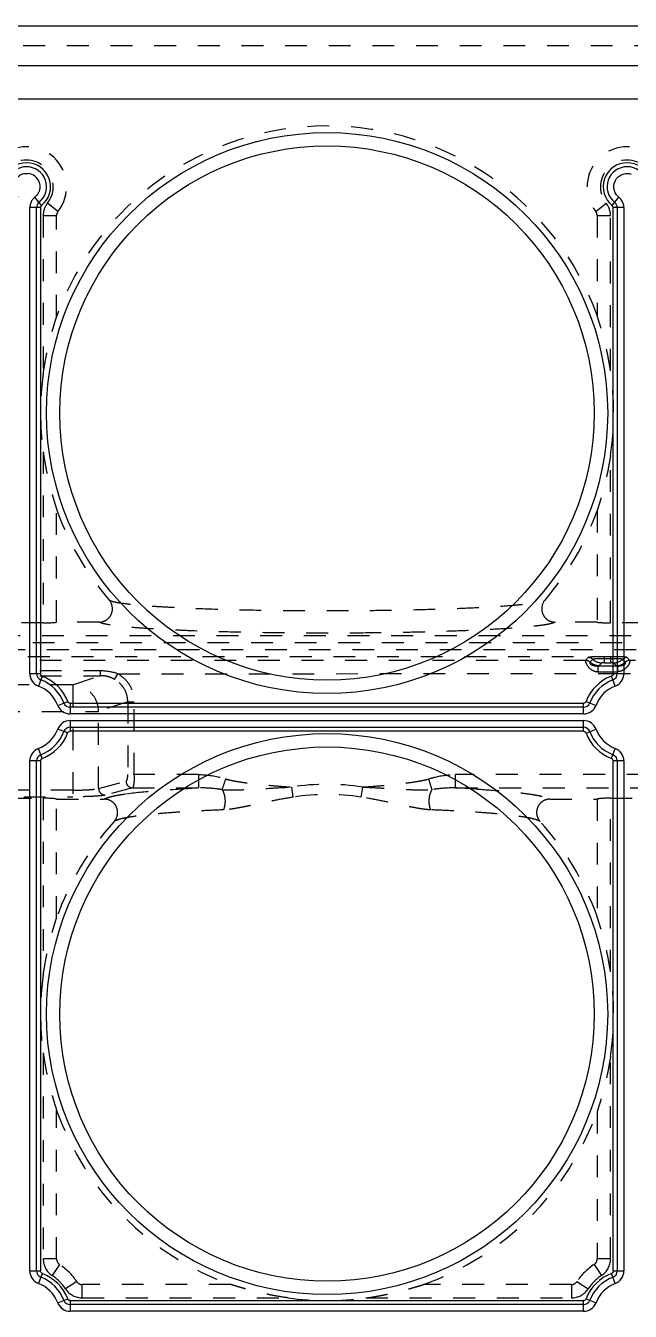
# Model space of a CAD drawing. Header units: millimetres. Extents: x -840 to 1682, y -9216 to -2117.
# Drawn here: x -364.9 to -319.7, y -2510.6 to -2414.3 of the extents above; entities that cross this region are included whole.
import ezdxf

# ---------------------------------------------------------------- set-up
doc = ezdxf.new("R2010")
doc.units = ezdxf.units.MM
doc.header["$LTSCALE"] = 16.335
doc.linetypes.add('HIDDEN', pattern=[0.2, 0.1, -0.1])
doc.layers.get('0').update_dxf_attribs({"linetype": 'CONTINUOUS'})
doc.layers.add('DEFAULT_2', color=8, linetype='HIDDEN')

msp = doc.modelspace()

# ---------------------------------------------------------------- linework, layer by layer
at = {"color": 7, "linetype": 'Continuous'}
for p, q in [((-434.881, -2414.331), (-294.881, -2414.331)), ((-294.881, -2417.331), (-434.881, -2417.331)), ((-294.881, -2419.831), (-434.881, -2419.831)), ((-363.756, -2427.793), (-364.256, -2427.168)), ((-321.044, -2427.793), (-320.544, -2427.168)), ((-363.831, -2427.949), (-364.631, -2427.949)), ((-364.631, -2462.839), (-364.631, -2427.951)), ((-364.131, -2462.839), (-364.131, -2427.949)), ((-363.831, -2427.949), (-363.831, -2462.839)), ((-320.969, -2462.827), (-320.969, -2427.949)), ((-320.169, -2427.949), (-320.969, -2427.949)), ((-320.669, -2427.949), (-320.669, -2462.839)), ((-320.169, -2427.949), (-320.169, -2462.839)), ((-364.631, -2462.839), (-363.831, -2462.839)), ((-363.693, -2463.029), (-363.755, -2463.163)), ((-320.812, -2463.773), (-321.097, -2463.026)), ((-320.969, -2462.839), (-320.169, -2462.839)), ((-363.755, -2463.163), (-363.988, -2463.773)), ((-362.546, -2465.215), (-361.798, -2464.929)), ((-322.998, -2464.92), (-322.864, -2464.982)), ((-361.612, -2465.058), (-361.612, -2465.858)), ((-323.188, -2465.358), (-361.612, -2465.358)), ((-323.188, -2465.858), (-361.612, -2465.858)), ((-361.6, -2465.058), (-323.188, -2465.058)), ((-323.188, -2465.858), (-323.188, -2465.058)), ((-322.864, -2464.982), (-322.254, -2465.215)), ((-361.612, -2466.358), (-361.612, -2467.158)), ((-361.612, -2466.358), (-323.188, -2466.358)), ((-361.612, -2466.858), (-323.188, -2466.858)), ((-323.188, -2467.158), (-323.188, -2466.358)), ((-361.935, -2467.234), (-362.546, -2467.001)), ((-361.802, -2467.296), (-361.935, -2467.234)), ((-323.2, -2467.158), (-361.612, -2467.158)), ((-323.001, -2467.287), (-322.254, -2467.001)), ((-363.702, -2469.19), (-363.988, -2468.443)), ((-321.045, -2469.053), (-320.812, -2468.443)), ((-364.631, -2507.562), (-364.631, -2469.377)), ((-363.831, -2469.377), (-364.631, -2469.377)), ((-364.131, -2507.562), (-364.131, -2469.377)), ((-363.831, -2469.389), (-363.831, -2507.562)), ((-321.107, -2469.187), (-321.045, -2469.053)), ((-320.969, -2507.55), (-320.969, -2469.377)), ((-320.169, -2469.377), (-320.969, -2469.377)), ((-320.669, -2469.377), (-320.669, -2507.562)), ((-320.169, -2469.377), (-320.169, -2507.562)), ((-364.631, -2507.562), (-363.831, -2507.562)), ((-363.755, -2507.886), (-363.988, -2508.496)), ((-363.693, -2507.752), (-363.755, -2507.886)), ((-320.812, -2508.496), (-321.097, -2507.749)), ((-320.969, -2507.562), (-320.169, -2507.562)), ((-362.546, -2509.938), (-361.798, -2509.653)), ((-361.612, -2509.781), (-361.612, -2510.581)), ((-323.188, -2510.081), (-361.612, -2510.081)), ((-361.6, -2509.781), (-323.188, -2509.781)), ((-323.188, -2510.581), (-323.188, -2509.781)), ((-322.998, -2509.643), (-322.864, -2509.705)), ((-322.864, -2509.705), (-322.254, -2509.938)), ((-323.188, -2510.581), (-361.612, -2510.581))]:
    msp.add_line(p, q, dxfattribs=at)
for centre, radius in [((-342.381, -2443.331), 21), ((-342.381, -2443.331), 20), ((-342.381, -2488.331), 21), ((-342.381, -2488.331), 20)]:
    msp.add_circle(centre, radius, dxfattribs=at)
for centre, radius, start, end in [((-364.881, -2426.388), 1.8, 308.68219, 231.31781), ((-364.881, -2426.388), 1.5, 308.68219, 231.31781), ((-364.881, -2426.388), 1, 51.31781, 82.37296), ((-319.919, -2426.388), 1.8, 308.68219, 231.31781), ((-319.919, -2426.388), 1.5, 308.68219, 231.31781), ((-363.636, -2427.946), 0.994, 145.775, 163.01794), ((-363.651, -2427.937), 0.977, 132.51886, 145.70263), ((-363.672, -2427.915), 0.946, 128.68971, 132.48025), ((-321.161, -2427.944), 0.991, 34.42079, 51.31273), ((-363.614, -2427.951), 1.016, 163.10685, 179.9714), ((-363.631, -2427.949), 0.5, 128.68219, 180), ((-363.631, -2427.949), 0.2, 128.68219, 180), ((-321.169, -2427.949), 0.2, 0, 51.31781), ((-321.169, -2427.949), 0.5, 0, 51.31781), ((-363.631, -2462.839), 1, 180, 249.07517), ((-363.631, -2462.839), 0.5, 180, 249.07517), ((-364.881, -2466.108), 3.3, 20.92483, 68.98658), ((-319.919, -2466.108), 3.3, 110.92483, 158.98658), ((-321.169, -2462.839), 0.5, 290.92483, 360), ((-321.169, -2462.839), 1, 290.92483, 360), ((-364.881, -2466.108), 2.5, 20.92483, 69.07517), ((-364.881, -2466.108), 3, 20.92483, 69.07517), ((-319.919, -2466.108), 3, 110.92483, 159.07517), ((-319.919, -2466.108), 2.5, 110.92483, 159.07517), ((-361.612, -2464.858), 1, 200.92483, 270), ((-361.612, -2464.858), 0.5, 200.92483, 270), ((-323.188, -2464.858), 0.5, 270, 339.07517), ((-323.188, -2464.858), 1, 270, 339.07517), ((-361.612, -2467.358), 1, 90, 159.07517), ((-361.612, -2467.358), 0.5, 90, 159.07517), ((-323.188, -2467.358), 1, 20.92483, 90), ((-323.188, -2467.358), 0.5, 20.92483, 90), ((-364.881, -2466.108), 2.5, 290.92483, 339.07517), ((-364.881, -2466.108), 3, 290.92483, 339.07517), ((-364.881, -2466.108), 3.3, 290.92483, 338.98658), ((-319.919, -2466.108), 3.3, 200.92483, 248.98658), ((-319.919, -2466.108), 3, 200.92483, 249.07517), ((-319.919, -2466.108), 2.5, 200.92483, 249.07517), ((-363.631, -2469.377), 1, 110.92483, 180), ((-321.169, -2469.377), 1, 0, 69.07517), ((-363.631, -2469.377), 0.5, 110.92483, 180), ((-321.169, -2469.377), 0.5, 0, 69.07517), ((-363.631, -2507.562), 1, 180, 249.07517), ((-363.631, -2507.562), 0.5, 180, 249.07517), ((-364.881, -2510.831), 3, 20.92483, 69.07517), ((-364.881, -2510.831), 3.3, 20.92483, 68.98658), ((-319.919, -2510.831), 3.3, 110.92483, 158.98658), ((-319.919, -2510.831), 3, 110.92483, 159.07517), ((-321.169, -2507.562), 0.5, 290.92483, 360), ((-321.169, -2507.562), 1, 290.92483, 360), ((-364.881, -2510.831), 2.5, 20.92483, 69.07517), ((-319.919, -2510.831), 2.5, 110.92483, 159.07517), ((-361.612, -2509.581), 1, 200.92483, 270), ((-361.612, -2509.581), 0.5, 200.92483, 270), ((-323.188, -2509.581), 0.5, 270, 339.07517), ((-323.188, -2509.581), 1, 270, 339.07517)]:
    msp.add_arc(centre, radius, start, end, dxfattribs=at)
for points, knots in [([(-365.503, -2427.171), (-365.67, -2427.038), (-365.922, -2426.651), (-365.867, -2425.968), (-365.414, -2425.455), (-364.959, -2425.368), (-364.748, -2425.396)], [0, 0, 0, 0, 0.250108, 0.500026, 0.749952, 1, 1, 1, 1]), ([(-320.542, -2427.171), (-320.631, -2427.099), (-320.786, -2426.923), (-320.96, -2426.495), (-320.88, -2425.884), (-320.423, -2425.471), (-319.972, -2425.369), (-319.739, -2425.397), (-319.629, -2425.43)], [0, 0, 0, 0, 0.125847, 0.251946, 0.500004, 0.748069, 0.874162, 1, 1, 1, 1]), ([(-364.256, -2425.607), (-364.139, -2425.7), (-363.947, -2425.943), (-363.847, -2426.394), (-363.952, -2426.844), (-364.147, -2427.084), (-364.264, -2427.177)], [0, 0, 0, 0, 0.250023, 0.499961, 0.749909, 1, 1, 1, 1])]:
    msp.add_open_spline(points, degree=3, knots=knots, dxfattribs=at)
for points in [[(-320.169, -2427.949), (-320.169, -2427.752), (-320.232, -2427.548), (-320.343, -2427.385)], [(-363.812, -2462.923), (-363.824, -2462.897), (-363.831, -2462.868), (-363.831, -2462.839)], [(-363.764, -2462.988), (-363.784, -2462.97), (-363.801, -2462.948), (-363.812, -2462.923)], [(-363.697, -2463.027), (-363.722, -2463.019), (-363.745, -2463.005), (-363.764, -2462.988)], [(-321.025, -2462.978), (-321.045, -2462.999), (-321.07, -2463.015), (-321.097, -2463.026)], [(-320.969, -2462.827), (-320.966, -2462.881), (-320.988, -2462.939), (-321.025, -2462.978)], [(-361.751, -2465.002), (-361.771, -2464.982), (-361.788, -2464.956), (-361.798, -2464.929)], [(-323, -2464.925), (-323.007, -2464.949), (-323.021, -2464.972), (-323.039, -2464.991)], [(-361.6, -2465.058), (-361.653, -2465.061), (-361.712, -2465.039), (-361.751, -2465.002)], [(-323.103, -2465.039), (-323.13, -2465.051), (-323.159, -2465.058), (-323.188, -2465.058)], [(-323.039, -2464.991), (-323.057, -2465.011), (-323.079, -2465.028), (-323.103, -2465.039)], [(-361.8, -2467.291), (-361.792, -2467.267), (-361.778, -2467.244), (-361.761, -2467.225)], [(-361.761, -2467.225), (-361.743, -2467.205), (-361.721, -2467.188), (-361.696, -2467.177)], [(-361.696, -2467.177), (-361.67, -2467.165), (-361.64, -2467.158), (-361.612, -2467.158)], [(-323.2, -2467.158), (-323.146, -2467.155), (-323.088, -2467.177), (-323.049, -2467.214)], [(-323.049, -2467.214), (-323.028, -2467.234), (-323.012, -2467.26), (-323.001, -2467.287)], [(-363.831, -2469.389), (-363.834, -2469.335), (-363.812, -2469.277), (-363.774, -2469.238)], [(-363.774, -2469.238), (-363.754, -2469.217), (-363.729, -2469.201), (-363.702, -2469.19)], [(-321.102, -2469.189), (-321.078, -2469.197), (-321.055, -2469.211), (-321.036, -2469.228)], [(-321.036, -2469.228), (-321.016, -2469.246), (-320.999, -2469.268), (-320.988, -2469.293)], [(-320.988, -2469.293), (-320.975, -2469.319), (-320.969, -2469.348), (-320.969, -2469.377)], [(-363.812, -2507.647), (-363.824, -2507.621), (-363.831, -2507.591), (-363.831, -2507.562)], [(-363.764, -2507.712), (-363.784, -2507.694), (-363.801, -2507.671), (-363.812, -2507.647)], [(-363.697, -2507.751), (-363.722, -2507.743), (-363.745, -2507.729), (-363.764, -2507.712)], [(-321.025, -2507.701), (-321.045, -2507.722), (-321.07, -2507.739), (-321.097, -2507.749)], [(-320.969, -2507.55), (-320.966, -2507.604), (-320.988, -2507.663), (-321.025, -2507.701)], [(-361.751, -2509.725), (-361.771, -2509.705), (-361.788, -2509.68), (-361.798, -2509.653)], [(-361.6, -2509.781), (-361.653, -2509.784), (-361.712, -2509.762), (-361.751, -2509.725)], [(-323.107, -2509.764), (-323.132, -2509.775), (-323.16, -2509.781), (-323.188, -2509.781)], [(-323.04, -2509.715), (-323.058, -2509.736), (-323.081, -2509.753), (-323.107, -2509.764)], [(-323, -2509.648), (-323.008, -2509.673), (-323.022, -2509.696), (-323.04, -2509.715)]]:
    msp.add_open_spline(points, degree=3, dxfattribs=at)
at = {"layer": 'DEFAULT_2', "color": 8, "linetype": 'HIDDEN'}
for p, q in [((-294.881, -2415.831), (-434.881, -2415.831)), ((-362.524, -2428.243), (-363.309, -2427.625)), ((-322.276, -2428.243), (-321.49, -2427.625)), ((-363.631, -2428.553), (-363.631, -2440.427)), ((-363.631, -2428.553), (-362.631, -2428.553)), ((-362.631, -2436.125), (-362.631, -2428.553)), ((-322.169, -2428.553), (-322.169, -2436.018)), ((-322.169, -2428.553), (-321.169, -2428.553)), ((-321.169, -2440.16), (-321.169, -2428.553)), ((-363.631, -2446.236), (-363.631, -2459.035)), ((-321.169, -2459.035), (-321.169, -2446.502)), ((-362.631, -2458.983), (-362.631, -2450.538)), ((-322.169, -2450.644), (-322.169, -2458.983)), ((-363.631, -2459.035), (-366.131, -2459.035)), ((-359.447, -2458.983), (-362.631, -2458.983)), ((-322.169, -2458.983), (-325.315, -2458.983)), ((-318.669, -2459.035), (-321.169, -2459.035)), ((-316.345, -2460.006), (-413.416, -2460.006)), ((-315.984, -2461.056), (-413.777, -2461.056)), ((-413.416, -2460.505), (-316.345, -2460.505)), ((-413.777, -2461.556), (-315.984, -2461.556)), ((-323.051, -2461.848), (-406.71, -2461.848)), ((-323.051, -2461.848), (-322.835, -2461.632)), ((-322.496, -2461.766), (-322.711, -2461.981)), ((-321.817, -2462.034), (-322.033, -2462.249)), ((-321.617, -2462.024), (-321.617, -2461.572)), ((-321.144, -2461.572), (-321.617, -2461.572)), ((-321.144, -2461.723), (-321.617, -2461.723)), ((-321.617, -2462.024), (-321.144, -2462.024)), ((-321.144, -2462.024), (-321.144, -2461.572)), ((-320.729, -2462.249), (-320.944, -2462.034)), ((-320.05, -2461.981), (-320.266, -2461.766)), ((-319.926, -2461.632), (-319.71, -2461.848)), ((-316.039, -2461.848), (-319.71, -2461.848)), ((-370.425, -2462.612), (-359.336, -2462.612)), ((-370.425, -2462.993), (-359.336, -2462.993)), ((-361.415, -2463.672), (-359.336, -2462.993)), ((-359.336, -2462.993), (-359.336, -2462.612)), ((-358.286, -2463.27), (-358.04, -2462.847)), ((-358.04, -2462.847), (-320.969, -2462.839)), ((-322.107, -2462.273), (-322.107, -2462.697)), ((-320.655, -2462.273), (-322.107, -2462.273)), ((-322.107, -2462.697), (-320.655, -2462.697)), ((-320.655, -2462.273), (-320.655, -2462.697)), ((-320.169, -2462.839), (-319.669, -2462.839)), ((-361.415, -2463.672), (-368.346, -2463.672)), ((-361.415, -2463.672), (-361.415, -2472.063)), ((-357.301, -2464.951), (-359.484, -2465.664)), ((-357.301, -2464.951), (-357.301, -2470.399)), ((-357.301, -2464.951), (-356.818, -2464.951)), ((-356.818, -2470.399), (-356.818, -2464.951)), ((-370.278, -2465.664), (-359.484, -2465.664)), ((-359.484, -2471.435), (-359.484, -2465.664)), ((-351.998, -2470.399), (-357.301, -2470.399)), ((-351.998, -2470.399), (-351.998, -2471.396)), ((-332.763, -2471.396), (-332.763, -2470.399)), ((-315.04, -2470.399), (-332.763, -2470.399)), ((-361.415, -2471.564), (-368.346, -2471.564)), ((-359.484, -2471.435), (-357.425, -2470.898)), ((-356.942, -2471.396), (-359.001, -2471.934)), ((-356.942, -2471.396), (-351.998, -2471.396)), ((-344.909, -2472.087), (-345.027, -2471.331)), ((-339.735, -2471.331), (-339.853, -2472.087)), ((-332.763, -2471.396), (-316.039, -2471.396)), ((-368.347, -2472.063), (-361.415, -2472.063)), ((-366.131, -2472.17), (-363.631, -2472.17)), ((-363.631, -2472.17), (-363.631, -2485.427)), ((-362.631, -2481.125), (-362.631, -2472.24)), ((-362.631, -2472.24), (-359.058, -2472.24)), ((-325.704, -2472.24), (-322.169, -2472.24)), ((-322.169, -2472.24), (-322.169, -2481.018)), ((-321.169, -2485.16), (-321.169, -2472.17)), ((-321.169, -2472.17), (-318.669, -2472.17)), ((-363.631, -2491.236), (-363.631, -2506.655)), ((-321.169, -2506.655), (-321.169, -2491.502)), ((-362.631, -2506.655), (-362.631, -2495.538)), ((-322.169, -2495.644), (-322.169, -2506.655)), ((-362.631, -2506.655), (-363.631, -2506.655)), ((-362.406, -2507.073), (-362.956, -2507.908)), ((-322.394, -2507.073), (-321.844, -2507.908)), ((-321.169, -2506.655), (-322.169, -2506.655)), ((-361.123, -2508.356), (-361.958, -2508.906)), ((-360.705, -2509.581), (-360.705, -2508.581)), ((-349.588, -2508.581), (-360.705, -2508.581)), ((-324.095, -2508.581), (-335.174, -2508.581)), ((-324.095, -2508.581), (-324.095, -2509.581)), ((-323.677, -2508.356), (-322.842, -2508.906)), ((-360.705, -2509.581), (-345.286, -2509.581)), ((-339.476, -2509.581), (-324.095, -2509.581))]:
    msp.add_line(p, q, dxfattribs=at)
for centre, radius, start, end in [((-342.381, -2443.331), 21.494, 19.89085, 160.40988), ((-364.881, -2426.388), 3, 321.78679, 218.21321), ((-319.919, -2426.388), 3, 321.78679, 218.21321), ((-364.881, -2426.388), 2, 321.78679, 218.21321), ((-319.919, -2426.388), 2, 321.78679, 218.21321), ((-362.131, -2428.553), 1.5, 141.78679, 180), ((-362.131, -2428.553), 0.5, 141.78679, 180), ((-322.669, -2428.553), 0.5, 0, 38.21321), ((-322.669, -2428.553), 1.5, 0, 38.21321), ((-342.381, -2443.331), 21.448, 172.21628, 187.78372), ((-342.381, -2443.331), 21.448, 351.49761, 8.50239), ((-342.381, -2443.331), 21.494, 199.59012, 220.64302), ((-342.381, -2443.331), 21.494, 319.35698, 340.10915), ((-359.45, -2457.985), 1.002, 0.20299, 40.71286), ((-325.312, -2457.985), 1.002, 139.28974, 179.78395), ((-323.052, -2462.35), 0.501, 47.23591, 89.93066), ((-322.837, -2462.133), 0.501, 47.09399, 89.82776), ((-321.814, -2461.033), 1.001, 227.09959, 269.82792), ((-319.925, -2462.133), 0.501, 90.17208, 132.9059), ((-319.711, -2462.348), 0.5, 89.98185, 132.85151), ((-145.392, -2538.24), 215.44, 161.73647, 161.96117), ((-342.381, -2488.331), 17.205, 81.15388, 98.84611), ((-338.506, -2589.227), 117.971, 86.42281, 87.2098), ((-342.381, -2488.331), 16.44, 81.15388, 98.84612), ((-342.381, -2488.331), 21.494, 137.86698, 160.40988), ((-342.381, -2488.331), 21.494, 19.89085, 42.13302), ((-342.381, -2488.331), 21.448, 351.49761, 8.50239), ((-342.381, -2488.331), 21.448, 172.21628, 187.78372), ((-342.381, -2488.331), 21.494, 199.59012, 250.40988), ((-342.381, -2488.331), 21.494, 289.59012, 340.10915), ((-362.131, -2506.655), 1.5, 180, 236.63299), ((-362.131, -2506.655), 0.5, 180, 236.63299), ((-364.881, -2510.831), 4.5, 33.36701, 56.63299), ((-319.919, -2510.831), 4.5, 123.36701, 146.63299), ((-322.669, -2506.655), 0.5, 303.36701, 0), ((-322.669, -2506.655), 1.5, 303.36701, 360), ((-364.881, -2510.831), 3.5, 33.36701, 56.63299), ((-319.919, -2510.831), 3.5, 123.36701, 146.63299), ((-360.705, -2508.081), 1.5, 213.36701, 270), ((-360.705, -2508.081), 0.5, 213.36701, 270), ((-324.095, -2508.081), 0.5, 270, 326.63299), ((-324.095, -2508.081), 1.5, 270, 326.63299), ((-342.381, -2488.331), 21.448, 262.21628, 277.78372)]:
    msp.add_arc(centre, radius, start, end, dxfattribs=at)
for centre, ratio, start_param, end_param in [((-363.631, -2458.983), 0.052408, -1.570796, 0), ((-321.169, -2458.983), 0.052408, -3.141593, -1.570796), ((-363.631, -2472.24), 0.069927, 0, 1.570796), ((-321.169, -2472.24), 0.069927, 1.570796, 3.141593)]:
    msp.add_ellipse(centre, major_axis=(1, 0), ratio=ratio, start_param=start_param, end_param=end_param, dxfattribs=at)
for points, knots in [([(-321.169, -2440.16), (-321.225, -2439.783), (-321.324, -2439.22), (-321.484, -2438.476), (-321.617, -2437.923), (-321.737, -2437.468), (-321.838, -2437.109), (-321.915, -2436.846), (-321.992, -2436.591), (-322.056, -2436.388), (-322.103, -2436.236), (-322.133, -2436.14), (-322.155, -2436.073), (-322.165, -2436.035), (-322.169, -2436.022), (-322.169, -2436.018)], [0, 0, 0, 0, 0.268055, 0.401906, 0.535335, 0.667755, 0.733199, 0.797696, 0.860541, 0.920166, 0.947632, 0.97209, 0.991051, 0.997106, 1, 1, 1, 1]), ([(-363.631, -2440.427), (-363.577, -2440.036), (-363.482, -2439.453), (-363.324, -2438.682), (-363.192, -2438.109), (-363.072, -2437.637), (-362.97, -2437.264), (-362.892, -2436.991), (-362.813, -2436.726), (-362.748, -2436.514), (-362.699, -2436.355), (-362.668, -2436.254), (-362.645, -2436.183), (-362.635, -2436.142), (-362.631, -2436.129), (-362.631, -2436.125)], [0, 0, 0, 0, 0.267252, 0.40073, 0.533832, 0.666016, 0.731402, 0.795907, 0.858868, 0.918789, 0.946517, 0.971347, 0.990766, 0.997019, 1, 1, 1, 1]), ([(-363.631, -2446.236), (-363.577, -2446.626), (-363.482, -2447.21), (-363.324, -2447.981), (-363.192, -2448.554), (-363.072, -2449.026), (-362.97, -2449.398), (-362.892, -2449.672), (-362.813, -2449.937), (-362.748, -2450.149), (-362.699, -2450.307), (-362.668, -2450.409), (-362.645, -2450.48), (-362.635, -2450.52), (-362.631, -2450.534), (-362.631, -2450.538)], [0, 0, 0, 0, 0.267252, 0.40073, 0.533832, 0.666016, 0.731402, 0.795907, 0.858868, 0.918789, 0.946517, 0.971347, 0.990766, 0.997019, 1, 1, 1, 1]), ([(-321.169, -2446.502), (-321.225, -2446.879), (-321.324, -2447.442), (-321.484, -2448.187), (-321.617, -2448.739), (-321.737, -2449.195), (-321.838, -2449.554), (-321.915, -2449.817), (-321.992, -2450.072), (-322.056, -2450.275), (-322.103, -2450.426), (-322.133, -2450.522), (-322.155, -2450.59), (-322.165, -2450.628), (-322.169, -2450.64), (-322.169, -2450.644)], [0, 0, 0, 0, 0.268055, 0.401907, 0.535335, 0.667755, 0.7332, 0.797696, 0.860542, 0.920167, 0.947633, 0.972091, 0.991051, 0.997106, 1, 1, 1, 1]), ([(-359.447, -2458.983), (-359.316, -2458.983), (-359.053, -2458.931), (-358.72, -2458.708), (-358.498, -2458.375), (-358.447, -2458.112), (-358.448, -2457.981)], [0, 0, 0, 0, 0.250021, 0.500041, 0.750019, 1, 1, 1, 1]), ([(-358.69, -2457.331), (-358.663, -2457.35), (-358.59, -2457.384), (-358.384, -2457.45), (-358.012, -2457.524), (-357.436, -2457.606), (-356.693, -2457.684), (-355.791, -2457.76), (-354.738, -2457.83), (-353.548, -2457.895), (-351.725, -2457.975), (-349.212, -2458.052), (-345.998, -2458.108), (-342.622, -2458.129), (-340.334, -2458.118), (-339.189, -2458.106)], [0, 0, 0, 0, 0.005052, 0.012249, 0.033258, 0.063072, 0.101418, 0.14792, 0.202062, 0.263262, 0.330832, 0.482033, 0.648962, 0.824205, 1, 1, 1, 1]), ([(-339.189, -2458.106), (-338.339, -2458.098), (-336.688, -2458.074), (-334.31, -2458.015), (-332.143, -2457.939), (-330.245, -2457.846), (-328.855, -2457.753), (-327.916, -2457.669), (-327.35, -2457.607), (-326.883, -2457.543), (-326.517, -2457.479), (-326.257, -2457.415), (-326.118, -2457.363), (-326.071, -2457.331)], [0, 0, 0, 0, 0.193711, 0.376028, 0.542147, 0.687715, 0.808955, 0.859451, 0.902742, 0.938583, 0.966769, 0.987203, 1, 1, 1, 1]), ([(-326.314, -2457.981), (-326.314, -2458.112), (-326.263, -2458.375), (-326.042, -2458.709), (-325.708, -2458.93), (-325.445, -2458.983), (-325.315, -2458.983)], [0, 0, 0, 0, 0.249966, 0.499871, 0.749957, 1, 1, 1, 1]), ([(-339.04, -2459.792), (-340.238, -2459.805), (-342.631, -2459.816), (-346.161, -2459.794), (-349.524, -2459.735), (-352.152, -2459.654), (-354.058, -2459.571), (-355.304, -2459.504), (-356.405, -2459.43), (-357.35, -2459.351), (-358.129, -2459.269), (-358.732, -2459.183), (-359.123, -2459.106), (-359.34, -2459.038), (-359.418, -2459.002), (-359.447, -2458.983)], [0, 0, 0, 0, 0.175711, 0.350871, 0.517713, 0.668843, 0.73639, 0.797581, 0.85173, 0.898259, 0.936653, 0.966538, 0.98764, 0.99489, 1, 1, 1, 1]), ([(-325.315, -2458.983), (-325.364, -2459.016), (-325.511, -2459.069), (-325.785, -2459.137), (-326.169, -2459.204), (-326.658, -2459.27), (-327.251, -2459.335), (-328.235, -2459.423), (-329.688, -2459.52), (-331.673, -2459.618), (-333.939, -2459.697), (-336.426, -2459.758), (-338.152, -2459.783), (-339.04, -2459.792)], [0, 0, 0, 0, 0.012926, 0.033471, 0.061745, 0.097653, 0.140986, 0.1915, 0.312732, 0.458249, 0.624227, 0.806463, 1, 1, 1, 1]), ([(-323.051, -2461.848), (-323.053, -2461.852), (-323.052, -2461.866), (-323.049, -2461.892), (-323.041, -2461.932), (-323.02, -2462.008), (-322.975, -2462.13), (-322.882, -2462.288), (-322.738, -2462.445), (-322.495, -2462.626), (-322.261, -2462.697), (-322.107, -2462.697)], [0, 0, 0, 0, 0.009516, 0.028957, 0.058379, 0.0975, 0.202835, 0.339241, 0.496322, 0.662937, 1, 1, 1, 1]), ([(-321.617, -2461.572), (-321.768, -2461.572), (-321.987, -2461.574), (-322.267, -2461.581), (-322.447, -2461.588), (-322.597, -2461.597), (-322.713, -2461.606), (-322.786, -2461.619), (-322.827, -2461.624), (-322.835, -2461.632)], [0, 0, 0, 0, 0.370147, 0.538646, 0.687723, 0.812138, 0.907639, 0.970708, 1, 1, 1, 1]), ([(-322.711, -2461.981), (-322.715, -2461.984), (-322.721, -2462), (-322.724, -2462.03), (-322.719, -2462.091), (-322.638, -2462.158), (-322.522, -2462.204), (-322.386, -2462.245), (-322.247, -2462.268), (-322.154, -2462.273), (-322.107, -2462.273)], [0, 0, 0, 0, 0.020611, 0.059711, 0.122413, 0.253935, 0.441031, 0.627933, 0.814065, 1, 1, 1, 1]), ([(-321.617, -2461.723), (-321.726, -2461.723), (-321.884, -2461.724), (-322.086, -2461.729), (-322.216, -2461.735), (-322.324, -2461.741), (-322.408, -2461.747), (-322.46, -2461.756), (-322.49, -2461.76), (-322.496, -2461.766)], [0, 0, 0, 0, 0.370119, 0.538593, 0.68764, 0.812037, 0.907555, 0.97068, 1, 1, 1, 1]), ([(-321.617, -2462.024), (-321.642, -2462.024), (-321.687, -2462.024), (-321.747, -2462.027), (-321.788, -2462.028), (-321.809, -2462.032), (-321.816, -2462.033), (-321.817, -2462.034)], [0, 0, 0, 0, 0.362473, 0.675703, 0.900819, 0.968337, 1, 1, 1, 1]), ([(-319.926, -2461.632), (-319.935, -2461.624), (-319.975, -2461.618), (-320.048, -2461.606), (-320.164, -2461.597), (-320.314, -2461.588), (-320.494, -2461.581), (-320.774, -2461.574), (-320.994, -2461.572), (-321.144, -2461.572)], [0, 0, 0, 0, 0.029601, 0.092329, 0.187723, 0.312203, 0.461295, 0.629785, 1, 1, 1, 1]), ([(-320.266, -2461.766), (-320.272, -2461.76), (-320.301, -2461.756), (-320.354, -2461.747), (-320.438, -2461.741), (-320.545, -2461.735), (-320.675, -2461.729), (-320.877, -2461.724), (-321.035, -2461.723), (-321.144, -2461.723)], [0, 0, 0, 0, 0.029274, 0.092369, 0.187885, 0.312296, 0.461356, 0.629843, 1, 1, 1, 1]), ([(-320.944, -2462.034), (-320.946, -2462.033), (-320.953, -2462.032), (-320.974, -2462.028), (-321.015, -2462.027), (-321.075, -2462.024), (-321.12, -2462.024), (-321.144, -2462.024)], [0, 0, 0, 0, 0.031666, 0.099189, 0.32431, 0.637539, 1, 1, 1, 1]), ([(-319.71, -2461.848), (-319.709, -2461.852), (-319.71, -2461.866), (-319.712, -2461.892), (-319.721, -2461.932), (-319.741, -2462.009), (-319.787, -2462.129), (-319.88, -2462.288), (-320.023, -2462.444), (-320.205, -2462.581), (-320.421, -2462.673), (-320.577, -2462.694), (-320.655, -2462.697)], [0, 0, 0, 0, 0.009502, 0.028906, 0.058177, 0.097092, 0.20236, 0.338455, 0.494938, 0.661285, 0.830142, 1, 1, 1, 1]), ([(-320.655, -2462.273), (-320.608, -2462.273), (-320.514, -2462.268), (-320.376, -2462.245), (-320.24, -2462.205), (-320.124, -2462.158), (-320.042, -2462.091), (-320.038, -2462.03), (-320.041, -2462), (-320.046, -2461.984), (-320.05, -2461.981)], [0, 0, 0, 0, 0.185891, 0.371914, 0.558687, 0.745612, 0.877645, 0.940311, 0.979401, 1, 1, 1, 1]), ([(-358.286, -2463.27), (-358.445, -2463.179), (-358.787, -2463.039), (-359.155, -2462.992), (-359.336, -2462.993)], [0, 0, 0, 0, 0.502647, 1, 1, 1, 1]), ([(-358.04, -2462.847), (-357.858, -2462.955), (-357.517, -2463.214), (-357.121, -2463.72), (-356.875, -2464.314), (-356.819, -2464.74), (-356.818, -2464.951)], [0, 0, 0, 0, 0.249957, 0.499976, 0.750109, 1, 1, 1, 1]), ([(-322.107, -2462.273), (-322.09, -2462.27), (-322.065, -2462.264), (-322.039, -2462.255), (-322.033, -2462.249)], [0, 0, 0, 0, 0.657459, 1, 1, 1, 1]), ([(-320.729, -2462.249), (-320.723, -2462.256), (-320.696, -2462.264), (-320.672, -2462.27), (-320.655, -2462.273)], [0, 0, 0, 0, 0.342666, 1, 1, 1, 1]), ([(-359.484, -2465.664), (-359.489, -2465.408), (-359.598, -2464.893), (-360.028, -2464.239), (-360.662, -2463.792), (-361.166, -2463.677), (-361.415, -2463.672)], [0, 0, 0, 0, 0.252751, 0.504924, 0.754238, 1, 1, 1, 1]), ([(-357.301, -2464.951), (-357.299, -2464.615), (-357.481, -2463.927), (-357.993, -2463.436), (-358.286, -2463.27)], [0, 0, 0, 0, 0.499183, 1, 1, 1, 1]), ([(-357.425, -2470.898), (-357.404, -2470.892), (-357.363, -2470.836), (-357.331, -2470.729), (-357.306, -2470.575), (-357.301, -2470.46), (-357.301, -2470.399)], [0, 0, 0, 0, 0.126678, 0.347002, 0.649997, 1, 1, 1, 1]), ([(-356.818, -2470.399), (-356.818, -2470.521), (-356.823, -2470.749), (-356.844, -2471.019), (-356.87, -2471.197), (-356.89, -2471.293), (-356.911, -2471.357), (-356.931, -2471.39), (-356.942, -2471.396)], [0, 0, 0, 0, 0.362106, 0.67404, 0.797636, 0.894339, 0.961535, 1, 1, 1, 1]), ([(-351.998, -2470.399), (-351.486, -2470.398), (-350.799, -2470.483), (-350.142, -2470.671), (-349.98, -2470.723)], [0, 0, 0, 0, 0.749603, 1, 1, 1, 1]), ([(-349.979, -2470.722), (-349.886, -2470.754), (-349.693, -2470.802), (-349.297, -2470.886), (-348.787, -2470.965), (-348.168, -2471.048), (-347.335, -2471.142), (-346.287, -2471.241), (-345.447, -2471.304), (-345.027, -2471.331)], [0, 0, 0, 0, 0.058884, 0.119348, 0.243262, 0.368496, 0.494304, 0.74682, 1, 1, 1, 1]), ([(-339.735, -2471.331), (-339.314, -2471.304), (-338.473, -2471.241), (-337.425, -2471.142), (-336.591, -2471.048), (-335.972, -2470.965), (-335.462, -2470.885), (-335.066, -2470.802), (-334.874, -2470.754), (-334.782, -2470.722)], [0, 0, 0, 0, 0.253379, 0.506091, 0.631998, 0.757323, 0.88135, 0.941633, 1, 1, 1, 1]), ([(-334.782, -2470.723), (-334.619, -2470.671), (-333.962, -2470.483), (-333.275, -2470.399), (-332.763, -2470.399)], [0, 0, 0, 0, 0.250392, 1, 1, 1, 1]), ([(-334.52, -2471.526), (-334.536, -2471.475), (-334.625, -2471.208), (-334.712, -2470.94), (-334.782, -2470.723)], [0, 0, 0, 0, 0.189141, 1, 1, 1, 1]), ([(-361.415, -2471.564), (-361.201, -2471.564), (-360.794, -2471.559), (-360.239, -2471.534), (-359.846, -2471.502), (-359.609, -2471.466), (-359.519, -2471.446), (-359.484, -2471.435)], [0, 0, 0, 0, 0.332043, 0.6287, 0.859077, 0.941757, 1, 1, 1, 1]), ([(-359.484, -2471.435), (-359.481, -2471.561), (-359.38, -2471.818), (-359.124, -2471.931), (-359.001, -2471.934)], [0, 0, 0, 0, 0.505559, 1, 1, 1, 1]), ([(-357.425, -2470.898), (-357.423, -2471.024), (-357.321, -2471.281), (-357.066, -2471.394), (-356.942, -2471.396)], [0, 0, 0, 0, 0.505571, 1, 1, 1, 1]), ([(-357.385, -2471.833), (-356.622, -2471.726), (-354.826, -2471.555), (-353.028, -2471.447), (-351.998, -2471.396)], [0, 0, 0, 0, 0.428068, 1, 1, 1, 1]), ([(-350.242, -2471.526), (-350.389, -2471.502), (-350.97, -2471.42), (-351.559, -2471.388), (-351.998, -2471.396)], [0, 0, 0, 0, 0.252966, 1, 1, 1, 1]), ([(-350.243, -2471.526), (-350.138, -2471.538), (-349.926, -2471.544), (-349.607, -2471.548), (-349.283, -2471.546), (-348.849, -2471.535), (-348.305, -2471.512), (-347.432, -2471.465), (-346.339, -2471.4), (-345.464, -2471.351), (-345.027, -2471.331)], [0, 0, 0, 0, 0.060295, 0.121678, 0.183731, 0.246035, 0.371152, 0.496667, 0.748222, 1, 1, 1, 1]), ([(-350.242, -2471.526), (-350.165, -2471.64), (-350.056, -2471.927), (-350.022, -2472.228), (-350.022, -2472.39)], [0, 0, 0, 0, 0.459643, 1, 1, 1, 1]), ([(-339.735, -2471.331), (-339.297, -2471.354), (-338.422, -2471.398), (-337.33, -2471.465), (-336.457, -2471.512), (-335.913, -2471.534), (-335.479, -2471.546), (-335.156, -2471.549), (-334.836, -2471.543), (-334.624, -2471.538), (-334.52, -2471.526)], [0, 0, 0, 0, 0.251782, 0.503339, 0.628851, 0.753973, 0.816274, 0.87831, 0.939733, 1, 1, 1, 1]), ([(-334.74, -2472.39), (-334.74, -2472.228), (-334.705, -2471.927), (-334.597, -2471.64), (-334.519, -2471.526)], [0, 0, 0, 0, 0.540355, 1, 1, 1, 1]), ([(-332.763, -2471.396), (-332.908, -2471.393), (-333.496, -2471.396), (-334.083, -2471.454), (-334.519, -2471.526)], [0, 0, 0, 0, 0.246673, 1, 1, 1, 1]), ([(-331.146, -2471.486), (-330.448, -2471.53), (-329.456, -2471.603), (-328.213, -2471.726), (-327.456, -2471.819), (-326.826, -2471.915), (-326.327, -2472.013), (-325.965, -2472.113), (-325.77, -2472.193), (-325.704, -2472.24)], [0, 0, 0, 0, 0.38042, 0.540777, 0.67938, 0.795181, 0.887403, 0.955563, 1, 1, 1, 1]), ([(-359.001, -2471.934), (-359.046, -2471.945), (-359.158, -2471.965), (-359.455, -2472.001), (-359.946, -2472.033), (-360.64, -2472.058), (-361.147, -2472.063), (-361.415, -2472.063)], [0, 0, 0, 0, 0.057769, 0.140451, 0.370942, 0.667812, 1, 1, 1, 1]), ([(-359.058, -2472.24), (-358.992, -2472.194), (-358.802, -2472.115), (-358.448, -2472.016), (-357.96, -2471.919), (-357.591, -2471.862), (-357.385, -2471.833)], [0, 0, 0, 0, 0.139269, 0.352007, 0.639377, 1, 1, 1, 1]), ([(-358.06, -2473.243), (-358.059, -2473.113), (-358.109, -2472.849), (-358.331, -2472.515), (-358.664, -2472.292), (-358.927, -2472.24), (-359.058, -2472.24)], [0, 0, 0, 0, 0.249977, 0.499926, 0.749949, 1, 1, 1, 1]), ([(-344.909, -2472.087), (-345.354, -2472.156), (-346.24, -2472.318), (-347.34, -2472.551), (-348.215, -2472.738), (-348.866, -2472.869), (-349.508, -2472.98), (-349.935, -2473.033), (-350.146, -2473.04)], [0, 0, 0, 0, 0.253636, 0.507105, 0.633236, 0.758146, 0.881054, 1, 1, 1, 1]), ([(-350.022, -2472.39), (-350.022, -2472.508), (-350.041, -2472.73), (-350.102, -2472.946), (-350.146, -2473.04)], [0, 0, 0, 0, 0.531705, 1, 1, 1, 1]), ([(-334.616, -2473.04), (-334.827, -2473.033), (-335.254, -2472.98), (-335.895, -2472.869), (-336.546, -2472.738), (-337.422, -2472.551), (-338.522, -2472.318), (-339.408, -2472.156), (-339.853, -2472.087)], [0, 0, 0, 0, 0.118937, 0.241842, 0.366755, 0.492888, 0.746361, 1, 1, 1, 1]), ([(-334.616, -2473.04), (-334.659, -2472.946), (-334.721, -2472.73), (-334.74, -2472.508), (-334.74, -2472.39)], [0, 0, 0, 0, 0.468295, 1, 1, 1, 1]), ([(-325.704, -2472.24), (-325.834, -2472.24), (-326.098, -2472.292), (-326.431, -2472.515), (-326.652, -2472.849), (-326.703, -2473.113), (-326.702, -2473.243)], [0, 0, 0, 0, 0.250053, 0.500063, 0.750028, 1, 1, 1, 1]), ([(-350.146, -2473.04), (-350.691, -2473.061), (-351.737, -2473.107), (-353.229, -2473.192), (-354.561, -2473.288), (-355.715, -2473.394), (-356.673, -2473.508), (-357.422, -2473.627), (-357.911, -2473.737), (-358.185, -2473.834), (-358.284, -2473.885), (-358.321, -2473.912)], [0, 0, 0, 0, 0.198543, 0.380583, 0.543266, 0.684339, 0.801823, 0.894107, 0.960159, 0.98328, 1, 1, 1, 1]), ([(-358.321, -2473.912), (-358.239, -2473.822), (-358.107, -2473.61), (-358.06, -2473.365), (-358.06, -2473.243)], [0, 0, 0, 0, 0.49988, 1, 1, 1, 1]), ([(-326.441, -2473.912), (-326.478, -2473.885), (-326.576, -2473.834), (-326.851, -2473.737), (-327.339, -2473.627), (-328.088, -2473.508), (-329.047, -2473.394), (-330.2, -2473.288), (-331.533, -2473.192), (-333.025, -2473.107), (-334.07, -2473.061), (-334.616, -2473.04)], [0, 0, 0, 0, 0.01672, 0.039841, 0.105893, 0.198177, 0.315661, 0.456734, 0.619417, 0.801457, 1, 1, 1, 1]), ([(-326.702, -2473.243), (-326.701, -2473.365), (-326.654, -2473.61), (-326.523, -2473.822), (-326.441, -2473.912)], [0, 0, 0, 0, 0.500134, 1, 1, 1, 1]), ([(-363.631, -2485.427), (-363.577, -2485.036), (-363.482, -2484.453), (-363.324, -2483.682), (-363.192, -2483.109), (-363.072, -2482.637), (-362.97, -2482.264), (-362.892, -2481.991), (-362.813, -2481.726), (-362.748, -2481.514), (-362.699, -2481.355), (-362.668, -2481.254), (-362.645, -2481.183), (-362.635, -2481.142), (-362.631, -2481.129), (-362.631, -2481.125)], [0, 0, 0, 0, 0.267252, 0.40073, 0.533832, 0.666016, 0.731402, 0.795907, 0.858868, 0.918789, 0.946517, 0.971347, 0.990766, 0.997019, 1, 1, 1, 1]), ([(-321.169, -2485.16), (-321.225, -2484.783), (-321.324, -2484.22), (-321.484, -2483.476), (-321.617, -2482.923), (-321.737, -2482.468), (-321.838, -2482.109), (-321.915, -2481.846), (-321.992, -2481.591), (-322.056, -2481.388), (-322.103, -2481.236), (-322.133, -2481.14), (-322.155, -2481.073), (-322.165, -2481.035), (-322.169, -2481.022), (-322.169, -2481.018)], [0, 0, 0, 0, 0.268055, 0.401906, 0.535335, 0.667755, 0.733199, 0.797696, 0.860541, 0.920166, 0.947632, 0.97209, 0.991051, 0.997106, 1, 1, 1, 1]), ([(-363.631, -2491.236), (-363.577, -2491.626), (-363.482, -2492.21), (-363.324, -2492.981), (-363.192, -2493.554), (-363.072, -2494.026), (-362.97, -2494.398), (-362.892, -2494.672), (-362.813, -2494.937), (-362.748, -2495.149), (-362.699, -2495.307), (-362.668, -2495.409), (-362.645, -2495.48), (-362.635, -2495.52), (-362.631, -2495.534), (-362.631, -2495.538)], [0, 0, 0, 0, 0.267252, 0.40073, 0.533832, 0.666016, 0.731402, 0.795907, 0.858868, 0.918789, 0.946517, 0.971347, 0.990766, 0.997019, 1, 1, 1, 1]), ([(-321.169, -2491.502), (-321.225, -2491.879), (-321.324, -2492.442), (-321.484, -2493.187), (-321.617, -2493.739), (-321.737, -2494.195), (-321.838, -2494.554), (-321.915, -2494.817), (-321.992, -2495.072), (-322.056, -2495.275), (-322.103, -2495.426), (-322.133, -2495.522), (-322.155, -2495.59), (-322.165, -2495.628), (-322.169, -2495.64), (-322.169, -2495.644)], [0, 0, 0, 0, 0.268055, 0.401907, 0.535335, 0.667755, 0.7332, 0.797696, 0.860542, 0.920167, 0.947633, 0.972091, 0.991051, 0.997106, 1, 1, 1, 1]), ([(-345.286, -2509.581), (-345.676, -2509.528), (-346.259, -2509.432), (-347.03, -2509.275), (-347.603, -2509.143), (-348.075, -2509.022), (-348.448, -2508.92), (-348.721, -2508.842), (-348.986, -2508.764), (-349.198, -2508.699), (-349.357, -2508.65), (-349.458, -2508.619), (-349.529, -2508.596), (-349.57, -2508.586), (-349.583, -2508.581), (-349.588, -2508.581)], [0, 0, 0, 0, 0.267252, 0.40073, 0.533832, 0.666016, 0.731402, 0.795907, 0.858868, 0.918789, 0.946517, 0.971347, 0.990766, 0.997019, 1, 1, 1, 1]), ([(-339.476, -2509.581), (-339.086, -2509.528), (-338.502, -2509.432), (-337.731, -2509.275), (-337.159, -2509.143), (-336.686, -2509.022), (-336.314, -2508.92), (-336.04, -2508.842), (-335.775, -2508.764), (-335.563, -2508.699), (-335.405, -2508.65), (-335.303, -2508.619), (-335.232, -2508.596), (-335.192, -2508.586), (-335.178, -2508.581), (-335.174, -2508.581)], [0, 0, 0, 0, 0.267252, 0.40073, 0.533832, 0.666016, 0.731402, 0.795907, 0.858868, 0.918789, 0.946517, 0.971347, 0.990766, 0.997019, 1, 1, 1, 1])]:
    msp.add_open_spline(points, degree=3, knots=knots, dxfattribs=at)
for points in [[(-322.033, -2462.249), (-322.276, -2462.249), (-322.533, -2462.147), (-322.711, -2461.981)], [(-320.944, -2462.034), (-320.701, -2462.033), (-320.444, -2461.932), (-320.266, -2461.766)], [(-320.729, -2462.249), (-320.486, -2462.249), (-320.229, -2462.147), (-320.05, -2461.981)], [(-359.336, -2462.612), (-358.897, -2462.612), (-358.45, -2462.688), (-358.04, -2462.847)]]:
    msp.add_open_spline(points, degree=3, dxfattribs=at)

doc.saveas('drawing.dxf')
